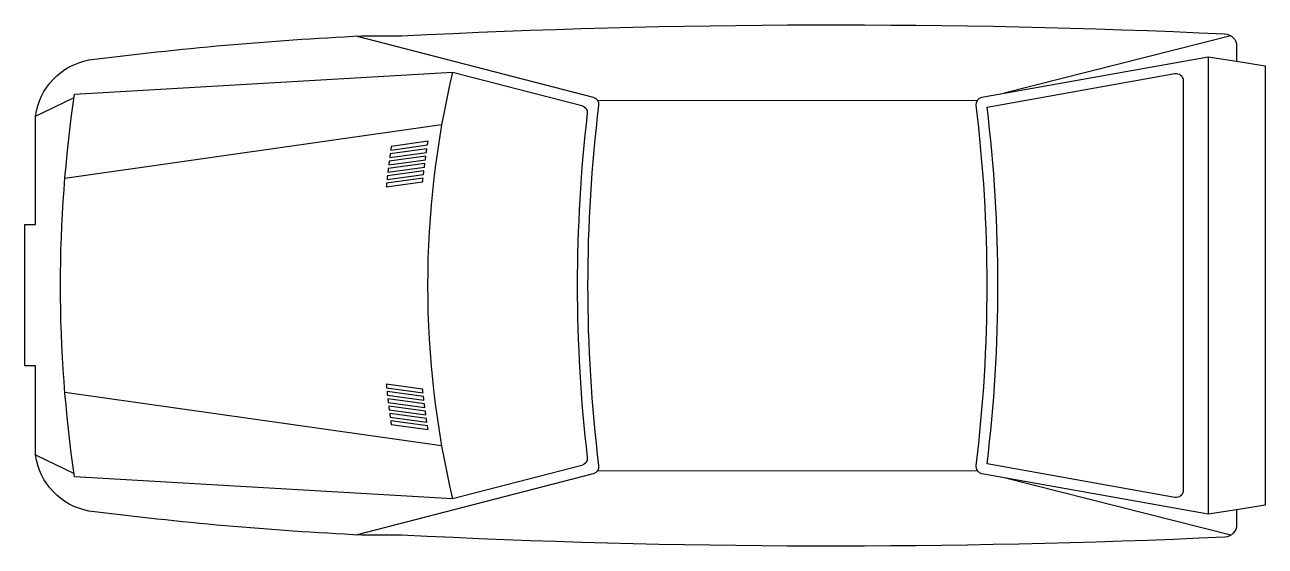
# Model space of a CAD drawing. Extents: x 0.22 to 3.7, y 1.86 to 3.32.
import ezdxf

# ---------------------------------------------------------------- set-up
doc = ezdxf.new("R2010")
doc.units = 0
doc.header["$MEASUREMENT"] = 0
doc.layers.add('EXTERN', color=2, linetype='CONTINUOUS')
doc.layers.add('EXTERN-I', color=1, linetype='CONTINUOUS')

msp = doc.modelspace()

# ---------------------------------------------------------------- linework, layer by layer
at = {"layer": 'EXTERN'}
msp.add_lwpolyline([(3.6172, 1.9636), (3.6172, 1.9217, -0.400755), (3.5839, 1.8868, -0.024282), (1.2744, 1.8923), (1.1621, 1.8923, -0.01958), (0.3972, 1.9599, -0.323148), (0.2472, 2.1173), (0.2472, 2.3673), (0.2172, 2.3673), (0.2172, 2.7637), (0.2472, 2.7637), (0.2472, 3.0672, -0.323148), (0.3972, 3.2246, -0.01958), (1.1621, 3.2923), (1.2744, 3.2923, -0.024282), (3.5839, 3.2978, -0.400755), (3.6172, 3.2628), (3.6172, 3.2209), (3.6972, 3.2083), (3.6972, 1.9763)], format="xyb", close=True, dxfattribs=at)
at = {"layer": 'EXTERN-I'}
for p, q in [((3.6013, 3.2922), (2.9652, 3.1313)), ((3.5372, 3.2336), (3.5372, 1.9509)), ((0.2472, 3.0672), (0.3557, 3.1197)), ((1.8248, 3.111), (2.8901, 3.1123)), ((1.3866, 3.0423), (0.3296, 2.8923)), ((1.3866, 2.1423), (0.3296, 2.2923)), ((0.2472, 2.1173), (0.3557, 2.0649)), ((1.8248, 2.0735), (2.8901, 2.0722)), ((3.6013, 1.8924), (2.9652, 2.0532))]:
    msp.add_line(p, q, dxfattribs=at)
for points in [[(1.1471, 1.893), (1.8132, 2.0654, 0.376264), (1.8281, 2.0872, -0.061052), (1.8281, 3.0973, 0.376264), (1.8132, 3.1191), (1.1471, 3.2915)], [(3.6172, 1.9636), (3.5372, 1.9509), (2.9027, 2.0644, -0.39825), (2.8863, 2.0865, 0.061136), (2.8863, 3.098, -0.39825), (2.9027, 3.1201), (3.5372, 3.2336), (3.6172, 3.2209)]]:
    msp.add_lwpolyline(points, format="xyb", dxfattribs=at)
for points in [[(0.3571, 2.0557, -0.074208), (0.3571, 3.1288), (1.4172, 3.1906), (1.7803, 3.0966, -0.374478), (1.7952, 3.075, 0.05791), (1.7952, 2.1096, -0.374478), (1.7803, 2.0879), (1.4172, 1.9939)], [(3.4437, 1.9981), (2.9172, 2.0923, 0.06), (2.9172, 3.0923), (3.4437, 3.1864, -0.467038), (3.4672, 3.1667), (3.4672, 2.0178, -0.467038)], [(1.347, 2.9862, -0.000996), (1.3486, 2.9965), (1.2453, 2.9818, 0.000956), (1.2438, 2.9715)], [(1.241, 2.9509), (1.3439, 2.9655, -0.000994), (1.3454, 2.9758), (1.2424, 2.9612, 0.000954)], [(1.2358, 2.9098), (1.3384, 2.9243, -0.000989), (1.3397, 2.9346), (1.237, 2.92, 0.00095)], [(1.3425, 2.9552), (1.2396, 2.9406, 0.000952), (1.2383, 2.9303), (1.3411, 2.9449, -0.000991)], [(1.2313, 2.8687), (1.3334, 2.8832, -0.000985), (1.3346, 2.8935), (1.2324, 2.879, 0.000947)], [(1.3358, 2.9038, -0.000987), (1.3371, 2.914), (1.2346, 2.8995, 0.000948), (1.2335, 2.8892)], [(1.3346, 2.2911, -0.000985), (1.3334, 2.3013), (1.2313, 2.3158, 0.000947), (1.2324, 2.3056)], [(1.2346, 2.285), (1.3371, 2.2705, -0.000987), (1.3358, 2.2808), (1.2335, 2.2953, 0.000948)], [(1.237, 2.2645), (1.3397, 2.2499, -0.000989), (1.3384, 2.2602), (1.2358, 2.2748, 0.00095)], [(1.2383, 2.2542, 0.000952), (1.2396, 2.2439), (1.3425, 2.2293, -0.000991), (1.3411, 2.2396)], [(1.2424, 2.2233), (1.3454, 2.2087, -0.000994), (1.3439, 2.219), (1.241, 2.2336, 0.000954)], [(1.347, 2.1984), (1.2438, 2.213, 0.000956), (1.2453, 2.2027), (1.3486, 2.1881, -0.000996)]]:
    msp.add_lwpolyline(points, format="xyb", close=True, dxfattribs=at)
msp.add_arc((3.9395, 2.5923), 2.5922, 166.6546, 193.3454, dxfattribs=at)

doc.saveas('drawing.dxf')
